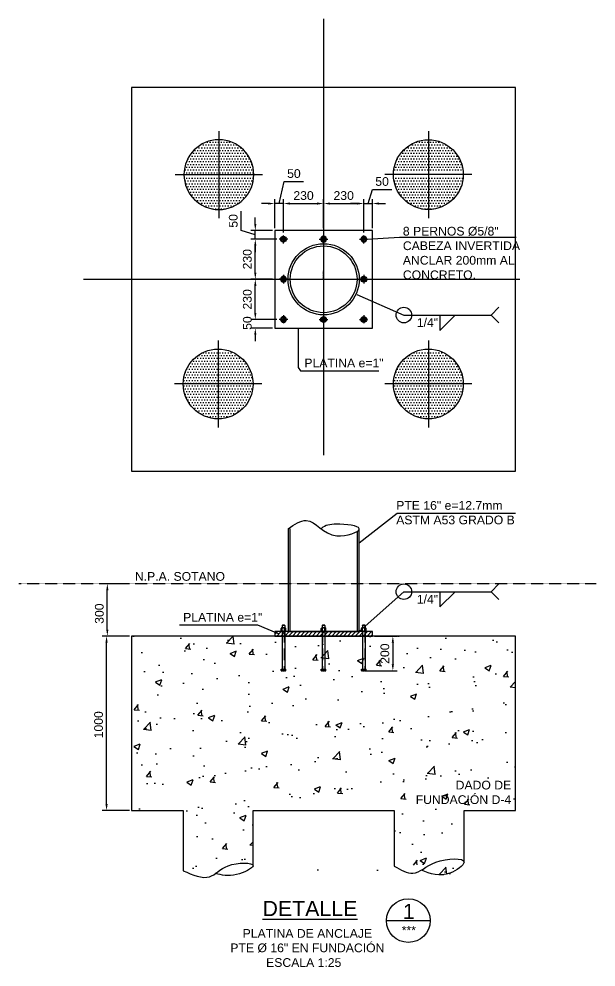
# Model space of a CAD drawing. Header units: millimetres. Extents: x 59135 to 3708801, y -250967 to 196121.
# Drawn here: x 3683242 to 3686548, y 166282 to 171716 of the extents above; entities that cross this region are included whole.
import ezdxf
from ezdxf.enums import TextEntityAlignment as Align

# ---------------------------------------------------------------- set-up
doc = ezdxf.new("R2010")
doc.units = ezdxf.units.MM
doc.header["$LTSCALE"] = 5
doc.header["$PDMODE"] = 3
for name, pattern in [('CENTER', [2, 1.25, -0.25, 0.25, -0.25]), ('DASHDOT', [1, 0.5, -0.25, 0, -0.25]), ('HIDDEN', [0.375, 0.25, -0.125])]:
    doc.linetypes.add(name, pattern=pattern)
doc.layers.get('Defpoints').update_dxf_attribs({"color": 251})
for name, color, linetype in [('EE-5', 7, 'Continuous'), ('EE-ACHURADOS', 9, 'Continuous'), ('EE-CENTROS', 8, 'CENTER'), ('EE-COTAS', 1, 'Continuous'), ('EE-EJES', 8, 'DASHDOT'), ('EE-OCULTAS', 252, 'HIDDEN'), ('EE-PERNO 5-8', 51, 'Continuous'), ('EE-PILOTE', 253, 'Continuous'), ('EE-PLATINA 1', 30, 'Continuous'), ('EE-PMETALICO 16x12.7', 170, 'Continuous'), ('EE-REFUERZO', 210, 'Continuous'), ('EE-TEXTO 1', 4, 'Continuous'), ('EE-TEXTO 2', 2, 'Continuous'), ('RE-DADO', 130, 'Continuous')]:
    doc.layers.add(name, color=color, linetype=linetype)
doc.styles.add('ARIAL EE', font='arial.ttf')
doc.dimstyles.new('EE 1_STANDAR', dxfattribs={"dimtxt": 2, "dimasz": 1.5, "dimexe": 1, "dimexo": 0.5, "dimgap": 0.8, "dimtad": 1, "dimdec": 0, "dimdsep": 46, "dimtxsty": 'ARIAL EE', "dimcen": 0.09, "dimclrd": 256, "dimclre": 256, "dimclrt": 2, "dimadec": 0, "dimazin": 0, "dimtfac": 1, "dimtdec": 0, "dimtofl": 0, "dimtmove": 1, "dimatfit": 2, "dimfxl": 1, "dimtolj": 1, "dimlwd": -1, "dimlwe": -1, "dimarcsym": 1})

# ---------------------------------------------------------------- blocks, each defined once
blk = doc.blocks.new('PLANTA PILOTE')
at = {"layer": 'EE-ACHURADOS'}
h = blk.add_hatch(dxfattribs=at)
h.set_pattern_fill('DOTS', color=256, scale=0.01)
h.set_pattern_definition([(0, (-1851283.702817, -149976.35927), (0.0079375, 0.015875), [0, -0.015875])])
edge = h.paths.add_edge_path()
edge.add_arc((0, 0), 0.2, 0, 360)
at = {"layer": 'EE-CENTROS'}
for points in [[(0, 0.25), (0, -0.25)], [(0.25, 0), (-0.25, 0)]]:
    blk.add_lwpolyline(points, dxfattribs=at)
at = {"layer": 'EE-PILOTE'}
blk.add_circle((0, 0), 0.2, dxfattribs=at)
blk = doc.blocks.new('DADO CON FILOTES')
at = {"layer": 'EE-EJES'}
for p, q in [((0.0023, 1.4923), (0.0023, -1.4344)), ((-1.3738, 0), (1.2863, 0))]:
    blk.add_line(p, q, dxfattribs=at)
at = {"layer": 'RE-DADO'}
blk.add_lwpolyline([(-1.0977, -1.1), (1.1023, -1.1), (1.1023, 1.1), (-1.0977, 1.1)], close=True, dxfattribs=at)
at = {"layer": 'EE-PILOTE', "xscale": -1}
blk.add_blockref('PLANTA PILOTE', (-0.5977, 0.6), dxfattribs=at)
at = {"layer": 'EE-PILOTE'}
for p in [(0.6023, 0.6), (-0.6023, -0.6), (0.6023, -0.6)]:
    blk.add_blockref('PLANTA PILOTE', p, dxfattribs=at)
blk = doc.blocks.new('POSTE METALICO 16')
at = {"layer": 'EE-EJES'}
for q in [(0, 49.3), (57.5, 0)]:
    blk.add_line((0, 0), q, dxfattribs=at)
at = {"layer": 'EE-PMETALICO 16x12.7'}
for radius in [204, 191.3]:
    blk.add_circle((0, 0), radius, dxfattribs=at)
blk = doc.blocks.new('T-5-8')
blk.add_lwpolyline([(-7.8, 13.5), (-15.6, 0), (-7.8, -13.5), (7.8, -13.5), (15.6, 0), (7.8, 13.5)], close=True)
for radius in [16.7, 13.5, 6.44]:
    blk.add_circle((0, 0), radius)
blk.add_arc((0, 0), 7.94, 75, 15)
at = {"layer": 'EE-CENTROS'}
for p, q in [((-25, 0), (25, 0)), ((0, 25), (0, -25))]:
    blk.add_line(p, q, dxfattribs=at)
blk = doc.blocks.new('*U1732')
for p, q in [((-13.5, 222.4), (-13.5, 215.5)), ((-10.3, 225.4), (10.3, 225.4)), ((-6.6, 222.4), (-6.6, 215.5)), ((6.6, 222.4), (6.6, 215.5)), ((13.5, 222.4), (13.5, 215.5)), ((13.5, 215.5), (-13.5, 215.5)), ((-7.9, 0), (-7.9, 215.5)), ((7.9, 0), (7.9, 215.5)), ((-13.5, -6.1), (-13.5, -18.6)), ((-10.3, -21.6), (10.3, -21.6)), ((-7.9, -36), (-7.9, -21.6)), ((-7.9, -36), (7.9, -36)), ((-7.9, -36), (-6.4, -37.5)), ((-6.6, -6.1), (-6.6, -18.6)), ((-6.4, -37.5), (6.4, -37.5)), ((7.9, -36), (6.4, -37.5)), ((6.6, -6.1), (6.6, -18.6)), ((7.9, -36), (7.9, -21.6)), ((13.5, -6.1), (13.5, -18.6))]:
    blk.add_line(p, q)
blk.add_lwpolyline([(-16.7, -1.6), (-16.7, -1.5, -0.414214), (-15.2, 0), (15.2, 0, -0.414214), (16.7, -1.5), (16.7, -1.6, -0.414214), (15.2, -3.1), (-15.2, -3.1, -0.414214)], format="xyb", close=True)
for centre, radius, start, end in [((-10.1, 221.9), 3.47, 7.7682, 172.2318), ((0, 216.6), 8.8, 41.2145, 138.7855), ((10.1, 221.9), 3.47, 7.7682, 172.2318), ((-10.1, -6.6), 3.47, 7.7682, 172.2318), ((-10.1, -18.1), 3.47, 187.7682, 352.2318), ((0, -11.9), 8.8, 41.2145, 138.7855), ((0, -12.8), 8.8, 221.2145, 318.7855), ((10.1, -6.6), 3.47, 7.7682, 172.2318), ((10.1, -18.1), 3.47, 187.7682, 352.2318)]:
    blk.add_arc(centre, radius, start, end)
at = {"layer": 'EE-OCULTAS'}
for p, q in [((-6.4, 0), (-6.4, 215.5)), ((6.4, 0), (6.4, 215.5)), ((-6.4, -37.5), (-6.4, -21.6)), ((6.4, -37.5), (6.4, -21.8))]:
    blk.add_line(p, q, dxfattribs=at)
blk = doc.blocks.new('*D1771')
at = {"layer": 'Defpoints', "color": 0, "transparency": 16777216}
for p in [(3684596, 169994.2), (3684732.3, 169994.2), (3684707.3, 169944.2)]:
    blk.add_point(p, dxfattribs=at)
at = {"layer": 'EE-COTAS', "transparency": 16777216}
for p, q in [((3684596, 170031.7), (3684596, 170069.2)), ((3684719.8, 169994.2), (3684571, 169994.2)), ((3684694.8, 169944.2), (3684571, 169944.2)), ((3684596, 169906.7), (3684596, 169869.2))]:
    blk.add_line(p, q, dxfattribs=at)
for points in [[(3684589.7, 170031.7), (3684602.2, 170031.7), (3684596, 169994.2)], [(3684589.7, 169906.7), (3684602.2, 169906.7), (3684596, 169944.2)]]:
    blk.add_solid(points, dxfattribs=at)
at = {"layer": 'EE-COTAS', "color": 2, "transparency": 16777216, "insert": (3684550.4, 169973.2), "char_height": 50, "attachment_point": 5, "rotation": 90, "style": 'ARIAL EE'}
blk.add_mtext('\\A1;50', dxfattribs=at)
blk = doc.blocks.new('*D1772')
at = {"layer": 'Defpoints', "color": 0, "transparency": 16777216}
for p in [(3684596, 170224.2), (3684707.3, 170224.2), (3684732.3, 169994.2)]:
    blk.add_point(p, dxfattribs=at)
at = {"layer": 'EE-COTAS', "transparency": 16777216}
for p, q in [((3684694.8, 170224.2), (3684571, 170224.2)), ((3684596, 170031.7), (3684596, 170186.7)), ((3684719.8, 169994.2), (3684571, 169994.2))]:
    blk.add_line(p, q, dxfattribs=at)
for points in [[(3684589.7, 170186.7), (3684602.2, 170186.7), (3684596, 170224.2)], [(3684589.7, 170031.7), (3684602.2, 170031.7), (3684596, 169994.2)]]:
    blk.add_solid(points, dxfattribs=at)
at = {"layer": 'EE-COTAS', "color": 2, "transparency": 16777216, "insert": (3684550.4, 170109.2), "char_height": 50, "attachment_point": 5, "rotation": 90, "style": 'ARIAL EE'}
blk.add_mtext('\\A1;230', dxfattribs=at)
blk = doc.blocks.new('*D1773')
at = {"layer": 'Defpoints', "color": 0, "transparency": 16777216}
for p in [(3684596, 170454.2), (3684732.3, 170454.2), (3684707.3, 170224.2)]:
    blk.add_point(p, dxfattribs=at)
at = {"layer": 'EE-COTAS', "transparency": 16777216}
for p, q in [((3684719.8, 170454.2), (3684571, 170454.2)), ((3684596, 170261.7), (3684596, 170416.7)), ((3684694.8, 170224.2), (3684571, 170224.2))]:
    blk.add_line(p, q, dxfattribs=at)
for points in [[(3684589.7, 170416.7), (3684602.2, 170416.7), (3684596, 170454.2)], [(3684589.7, 170261.7), (3684602.2, 170261.7), (3684596, 170224.2)]]:
    blk.add_solid(points, dxfattribs=at)
at = {"layer": 'EE-COTAS', "color": 2, "transparency": 16777216, "insert": (3684550.4, 170339.2), "char_height": 50, "attachment_point": 5, "rotation": 90, "style": 'ARIAL EE'}
blk.add_mtext('\\A1;230', dxfattribs=at)
blk = doc.blocks.new('*D1789')
at = {"layer": 'Defpoints', "color": 0, "transparency": 16777216}
for p in [(3684596, 170504.2), (3684707.3, 170504.2), (3684732.3, 170454.2)]:
    blk.add_point(p, dxfattribs=at)
at = {"layer": 'EE-COTAS', "transparency": 16777216}
for p, q in [((3684515.4, 170503.3), (3684515.4, 170614.8)), ((3684596, 170541.7), (3684596, 170579.2)), ((3684596, 170479.2), (3684515.4, 170503.3)), ((3684694.8, 170504.2), (3684571, 170504.2)), ((3684596, 170454.2), (3684596, 170504.2)), ((3684719.8, 170454.2), (3684571, 170454.2)), ((3684596, 170416.7), (3684596, 170379.2))]:
    blk.add_line(p, q, dxfattribs=at)
for points in [[(3684589.7, 170541.7), (3684602.2, 170541.7), (3684596, 170504.2)], [(3684589.7, 170416.7), (3684602.2, 170416.7), (3684596, 170454.2)]]:
    blk.add_solid(points, dxfattribs=at)
at = {"layer": 'EE-COTAS', "color": 2, "transparency": 16777216, "insert": (3684469.9, 170559), "char_height": 50, "attachment_point": 5, "rotation": 90, "style": 'ARIAL EE'}
blk.add_mtext('\\A1;50', dxfattribs=at)
blk = doc.blocks.new('*D1790')
at = {"layer": 'Defpoints', "color": 0, "transparency": 16777216}
for p in [(3684987.3, 170658.5), (3684757.3, 170479.2), (3684987.3, 170504.2)]:
    blk.add_point(p, dxfattribs=at)
at = {"layer": 'EE-COTAS', "transparency": 16777216}
for p, q in [((3684757.3, 170491.7), (3684757.3, 170683.5)), ((3684794.8, 170658.5), (3684949.8, 170658.5)), ((3684987.3, 170516.7), (3684987.3, 170683.5))]:
    blk.add_line(p, q, dxfattribs=at)
for points in [[(3684794.8, 170664.7), (3684794.8, 170652.2), (3684757.3, 170658.5)], [(3684949.8, 170664.7), (3684949.8, 170652.2), (3684987.3, 170658.5)]]:
    blk.add_solid(points, dxfattribs=at)
at = {"layer": 'EE-COTAS', "color": 2, "transparency": 16777216, "insert": (3684872.3, 170704), "char_height": 50, "attachment_point": 5, "style": 'ARIAL EE'}
blk.add_mtext('\\A1;230', dxfattribs=at)
blk = doc.blocks.new('*D1791')
at = {"layer": 'Defpoints', "color": 0, "transparency": 16777216}
for p in [(3685217.3, 170658.5), (3684987.3, 170504.2), (3685217.3, 170479.2)]:
    blk.add_point(p, dxfattribs=at)
at = {"layer": 'EE-COTAS', "transparency": 16777216}
for p, q in [((3684987.3, 170516.7), (3684987.3, 170683.5)), ((3685024.8, 170658.5), (3685179.8, 170658.5)), ((3685217.3, 170491.7), (3685217.3, 170683.5))]:
    blk.add_line(p, q, dxfattribs=at)
for points in [[(3685024.8, 170664.7), (3685024.8, 170652.2), (3684987.3, 170658.5)], [(3685179.8, 170664.7), (3685179.8, 170652.2), (3685217.3, 170658.5)]]:
    blk.add_solid(points, dxfattribs=at)
at = {"layer": 'EE-COTAS', "color": 2, "transparency": 16777216, "insert": (3685102.3, 170704), "char_height": 50, "attachment_point": 5, "style": 'ARIAL EE'}
blk.add_mtext('\\A1;230', dxfattribs=at)
blk = doc.blocks.new('*D1792')
at = {"layer": 'Defpoints', "color": 0, "transparency": 16777216}
for p in [(3685267.3, 170658.5), (3685217.3, 170479.2), (3685267.3, 170504.2)]:
    blk.add_point(p, dxfattribs=at)
at = {"layer": 'EE-COTAS', "transparency": 16777216}
for p, q in [((3685242.3, 170658.5), (3685266.5, 170739)), ((3685266.5, 170739), (3685378, 170739)), ((3685179.8, 170658.5), (3685142.3, 170658.5)), ((3685217.3, 170491.7), (3685217.3, 170683.5)), ((3685217.3, 170658.5), (3685267.3, 170658.5)), ((3685267.3, 170516.7), (3685267.3, 170683.5)), ((3685304.8, 170658.5), (3685342.3, 170658.5))]:
    blk.add_line(p, q, dxfattribs=at)
for points in [[(3685179.8, 170664.7), (3685179.8, 170652.2), (3685217.3, 170658.5)], [(3685304.8, 170664.7), (3685304.8, 170652.2), (3685267.3, 170658.5)]]:
    blk.add_solid(points, dxfattribs=at)
at = {"layer": 'EE-COTAS', "color": 2, "transparency": 16777216, "insert": (3685322.2, 170784.6), "char_height": 50, "attachment_point": 5, "style": 'ARIAL EE'}
blk.add_mtext('\\A1;50', dxfattribs=at)
blk = doc.blocks.new('*D1793')
at = {"layer": 'Defpoints', "color": 0, "transparency": 16777216}
for p in [(3684707.3, 170658.5), (3684707.3, 170504.2), (3684757.3, 170479.2)]:
    blk.add_point(p, dxfattribs=at)
at = {"layer": 'EE-COTAS', "transparency": 16777216}
for p, q in [((3684732.3, 170658.5), (3684761.5, 170784.6)), ((3684761.5, 170784.6), (3684873, 170784.6)), ((3684669.8, 170658.5), (3684632.3, 170658.5)), ((3684707.3, 170516.7), (3684707.3, 170683.5)), ((3684757.3, 170658.5), (3684707.3, 170658.5)), ((3684757.3, 170491.7), (3684757.3, 170683.5)), ((3684794.8, 170658.5), (3684832.3, 170658.5))]:
    blk.add_line(p, q, dxfattribs=at)
for points in [[(3684669.8, 170664.7), (3684669.8, 170652.2), (3684707.3, 170658.5)], [(3684794.8, 170664.7), (3684794.8, 170652.2), (3684757.3, 170658.5)]]:
    blk.add_solid(points, dxfattribs=at)
at = {"layer": 'EE-COTAS', "color": 2, "transparency": 16777216, "insert": (3684817.2, 170830.1), "char_height": 50, "attachment_point": 5, "style": 'ARIAL EE'}
blk.add_mtext('\\A1;50', dxfattribs=at)
blk = doc.blocks.new('al_rededor')
blk.add_circle((0, 0), 1.78)
blk = doc.blocks.new('AWS-FILL')
for p, q in [((0, 0), (20, 0)), ((8.25, -3.5), (11.75, 0)), ((8.25, 0), (8.25, -3.5))]:
    blk.add_line(p, q)
at = {"layer": 'EE-TEXTO 2', "style": 'ARIAL EE', "flags": 12}
blk.add_attdef('VALOR_SOLDADURA', text='', height=2, dxfattribs=at).set_placement((7.83, -2.73), align=Align.RIGHT)
blk.add_attdef('DE-TANTO-CADA-TANTO', (12.68, -2.68), '', height=2, dxfattribs=at)
blk = doc.blocks.new('OBSERVACION')
for q in [(1.78, 1.78), (1.78, -1.78)]:
    blk.add_line((0, 0), q)
at = {"layer": 'EE-TEXTO 2', "style": 'ARIAL EE', "flags": 4}
blk.add_attdef('OBSERVACION', (2.3, -1.07), '', height=2, dxfattribs=at)
blk = doc.blocks.new('*D1794')
at = {"layer": 'Defpoints', "color": 0, "transparency": 16777216}
for p in [(3683743.7, 168179.1), (3683887.3, 168179.1), (3683887.3, 167179.1)]:
    blk.add_point(p, dxfattribs=at)
at = {"layer": 'EE-COTAS', "transparency": 16777216}
for p, q in [((3683874.8, 168179.1), (3683718.7, 168179.1)), ((3683743.7, 167216.6), (3683743.7, 168141.6)), ((3683874.8, 167179.1), (3683718.7, 167179.1))]:
    blk.add_line(p, q, dxfattribs=at)
for points in [[(3683737.5, 168141.6), (3683750, 168141.6), (3683743.7, 168179.1)], [(3683737.5, 167216.6), (3683750, 167216.6), (3683743.7, 167179.1)]]:
    blk.add_solid(points, dxfattribs=at)
at = {"layer": 'EE-COTAS', "color": 2, "transparency": 16777216, "insert": (3683698.2, 167670.7), "char_height": 50, "attachment_point": 5, "rotation": 90, "style": 'ARIAL EE'}
blk.add_mtext('\\A1;1000', dxfattribs=at)
blk = doc.blocks.new('*D1795')
at = {"layer": 'Defpoints', "color": 0, "transparency": 16777216}
for p in [(3685267.3, 168179.1), (3685215.1, 167979.4), (3685384, 167979.4)]:
    blk.add_point(p, dxfattribs=at)
at = {"layer": 'EE-COTAS', "transparency": 16777216}
for p, q in [((3685279.8, 168179.1), (3685409, 168179.1)), ((3685384, 168141.6), (3685384, 168016.9)), ((3685227.6, 167979.4), (3685409, 167979.4))]:
    blk.add_line(p, q, dxfattribs=at)
for points in [[(3685377.7, 168141.6), (3685390.2, 168141.6), (3685384, 168179.1)], [(3685377.7, 168016.9), (3685390.2, 168016.9), (3685384, 167979.4)]]:
    blk.add_solid(points, dxfattribs=at)
at = {"layer": 'EE-COTAS', "color": 2, "transparency": 16777216, "insert": (3685338.4, 168078.4), "char_height": 50, "attachment_point": 5, "rotation": 90, "style": 'ARIAL EE'}
blk.add_mtext('\\A1;200', dxfattribs=at)
blk = doc.blocks.new('TÍTULO DETALLE')
at = {"layer": 'EE-5'}
blk.add_line((17.55, -1.03), (27.55, -1.03), dxfattribs=at)
blk.add_circle((22.55, -1.03), 5, dxfattribs=at)
at = {"layer": 'EE-TEXTO 1', "style": 'ARIAL EE'}
blk.add_attdef('%%UDETALLE', text='', height=3.5, dxfattribs=at).set_placement((0, 0), align=Align.CENTER)
blk.add_attdef('X', text='', height=3.5, dxfattribs=at).set_placement((22.65, 1.06), align=Align.MIDDLE_CENTER)
at = {"layer": 'EE-TEXTO 2', "style": 'ARIAL EE'}
for tag, p in [('SUBTÍTULO1', (-0.58, -4.97)), ('SUBTÍTULO2', (-0.58, -8.28)), ('SUBTÍTULO3', (-0.56, -11.65)), ('ESCALA', (-1.42, -15.07))]:
    blk.add_attdef(tag, text='', height=2, dxfattribs=at).set_placement(p, align=Align.CENTER)
blk.add_attdef('###', text='', height=2, dxfattribs=at).set_placement((22.67, -3.25), align=Align.MIDDLE_CENTER)
blk = doc.blocks.new('*D1796')
at = {"layer": 'Defpoints', "color": 0, "transparency": 16777216}
for p in [(3683748.2, 168479.1), (3683886.9, 168479.1), (3683874.8, 168179.1)]:
    blk.add_point(p, dxfattribs=at)
at = {"layer": 'EE-COTAS', "transparency": 16777216}
for p, q in [((3683874.4, 168479.1), (3683723.2, 168479.1)), ((3683748.2, 168216.6), (3683748.2, 168441.6)), ((3683862.3, 168179.1), (3683723.2, 168179.1))]:
    blk.add_line(p, q, dxfattribs=at)
for points in [[(3683741.9, 168441.6), (3683754.4, 168441.6), (3683748.2, 168479.1)], [(3683741.9, 168216.6), (3683754.4, 168216.6), (3683748.2, 168179.1)]]:
    blk.add_solid(points, dxfattribs=at)
at = {"layer": 'EE-COTAS', "color": 2, "transparency": 16777216, "insert": (3683702.6, 168307.8), "char_height": 50, "attachment_point": 5, "rotation": 90, "style": 'ARIAL EE'}
blk.add_mtext('\\A1;300', dxfattribs=at)

msp = doc.modelspace()

# ---------------------------------------------------------------- hatches: boundary and pattern name
at = {"layer": 'EE-ACHURADOS'}
h = msp.add_hatch(dxfattribs=at)
h.set_pattern_fill('LINE', color=256, scale=5, angle=45)
h.set_pattern_definition([(45, (1366981.603, -14884.613), (-11.22532015, 11.22532015), [])])
h.paths.add_polyline_path([(3684707.3, 168179.1), (3685267.3, 168179.1), (3685267.3, 168204.5), (3684707.3, 168204.5)])
h = msp.add_hatch(dxfattribs=at)
h.set_pattern_fill('AR-CONC', color=256, scale=2)
h.set_pattern_definition([(50, (1366981.6, -14884.6), (364.369338, -31.87817), [38.1, -419.1]), (355, (1366981.6, -14884.6), (-70.48684, 382.11369), [30.48, -335.28117]), (100.451445, (1367011.97, -14887.27), (293.882494, 350.235504), [32.38002, -356.18049]), (46.1842, (1366981.6, -14783), (542.15808, -84.08466), [57.15, -628.65]), (96.635558, (1367026.8, -14790), (474.80827, 494.85225), [48.57005, -534.27122]), (351.18415, (1366981.6, -14783), (474.80827, 494.85225), [45.71993, -502.91946]), (21, (1367032.4, -14808.4), (303.228783, -204.530396), [38.1, -419.1]), (326, (1367032.4, -14808.4), (123.604057, 368.37593), [30.48, -335.28]), (71.451445, (1367057.67, -14825.46), (426.83284, 163.84554), [32.38002, -356.179875]), (37.5, (1366981.6, -14884.61), (6.1772065, 169.110078), [0, -331.216, 0, -340.36, 0, -336.55]), (7.5, (1366981.6, -14884.61), (133.639325, 200.36115), [0, -194.056, 0, -323.596, 0, -128.27]), (327.5, (1366868.32, -14884.61), (271.18119, -11.457488), [0, -127, 0, -396.24, 0, -525.78]), (317.5, (1366817.52, -14884.61), (296.258363, 50.852982), [0, -165.1, 0, -263.144, 0, -373.38])])
edge = h.paths.add_edge_path()
edge.add_line((3685791.9, 166882.3), (3685791.9, 167179.1))
edge.add_line((3685791.9, 167179.1), (3686087.3, 167179.1))
edge.add_line((3686087.3, 167179.1), (3686087.3, 168179.1))
edge.add_line((3686087.3, 168179.1), (3683887.3, 168179.1))
edge.add_line((3683887.3, 168179.1), (3683887.3, 167179.1))
edge.add_line((3683887.3, 167179.1), (3684182.8, 167179.1))
edge.add_line((3684182.8, 167179.1), (3684182.8, 166834.2))
edge.add_spline(control_points=[(3685391.9, 166859.4), (3685429.5, 166838.9), (3685514.6, 166792.4), (3685606.8, 166903.2), (3685856.4, 166912.9), (3685682.3, 166785.4), (3685599.3, 166817), (3685548, 166836.5)], knot_values=[0, 0, 0, 0, 114.020937, 258.706347, 420.925633, 522.58362, 686.783476, 686.783476, 686.783476, 686.783476], degree=3, periodic=0)
edge.add_spline(control_points=[(3684182.8, 166834.2), (3684237.6, 166810.2), (3684335.9, 166767.2), (3684419.9, 166884.5), (3684650.1, 166881.9), (3684472.6, 166792.8), (3684403.5, 166809.2), (3684366.8, 166817.9)], knot_values=[0, 0, 0, 0, 155.068864, 278.011004, 421.213309, 528.437364, 650.141079, 650.141079, 650.141079, 650.141079], degree=3, periodic=0)
edge.add_line((3684582.8, 166862.6), (3684582.8, 167179.1))
edge.add_line((3684582.8, 167179.1), (3685391.9, 167179.1))
edge.add_line((3685391.9, 167179.1), (3685391.9, 166859.4))

# ---------------------------------------------------------------- linework, layer by layer
at = {"layer": 'EE-OCULTAS'}
msp.add_lwpolyline([(3686548, 168479.1), (3683242, 168479.1)], dxfattribs=at)
at = {"layer": 'EE-PILOTE'}
for points in [[(3685391.9, 166859.4), (3685499, 166820.2), (3685629.7, 166882.3), (3685791.9, 166882.3), (3685711.4, 166820.2), (3685548, 166836.5)], [(3684182.8, 166834.2), (3684333.9, 166799.7), (3684439.6, 166862.6), (3684582.8, 166862.6), (3684488.3, 166811.9), (3684366.8, 166817.9)]]:
    msp.add_spline(points, degree=3, dxfattribs=at)
at = {"layer": 'EE-PLATINA 1'}
for points in [[(3684707.3, 169944.2), (3685267.3, 169944.2), (3685267.3, 170504.2), (3684707.3, 170504.2)], [(3684707.3, 168179.1), (3685267.3, 168179.1), (3685267.3, 168204.5), (3684707.3, 168204.5)]]:
    msp.add_lwpolyline(points, close=True, dxfattribs=at)
at = {"layer": 'EE-PMETALICO 16x12.7'}
for points in [[(3684783.3, 168794.3), (3684783.3, 168794.3), (3684783.3, 168204.5), (3685191.3, 168204.5), (3685191.3, 168793.5)], [(3685178.6, 168778.9), (3685178.6, 168204.5), (3684796, 168204.5), (3684796, 168794.3), (3684796, 168794.3)]]:
    msp.add_lwpolyline(points, dxfattribs=at)
msp.add_spline([(3684783.3, 168794.3), (3684887.7, 168841.4), (3685063.1, 168753.8), (3685191.3, 168794.3), (3685059.9, 168820.7), (3684974.9, 168796.3), (3684972.6, 168794.3)], degree=3, dxfattribs=at)
at = {"layer": 'EE-REFUERZO'}
msp.add_lwpolyline([(3685706.9, 166818.6), (3685712.8, 166816.1)], dxfattribs=at)
at = {"layer": 'RE-DADO'}
for points in [[(3685791.9, 166882.3), (3685791.9, 167179.1), (3686087.3, 167179.1), (3686087.3, 168179.1), (3683887.3, 168179.1), (3683887.3, 167179.1), (3684182.8, 167179.1), (3684182.8, 166834.2)], [(3684582.8, 166862.6), (3684582.8, 167179.1), (3685391.9, 167179.1), (3685391.9, 166859.4)]]:
    msp.add_lwpolyline(points, dxfattribs=at)

# ---------------------------------------------------------------- block references
at = {"layer": 'EE-COTAS', "xscale": 25, "yscale": 25, "zscale": 25}
for name, p in [('al_rededor', (3685447.2, 170019.1)), ('OBSERVACION', (3685947.2, 170019.1)), ('al_rededor', (3685447.2, 168433.4)), ('OBSERVACION', (3685947.2, 168433.4))]:
    msp.add_blockref(name, p, dxfattribs=at)
for p in [(3685447.2, 170019.1), (3685447.2, 168433.4)]:
    msp.add_blockref('AWS-FILL', p, dxfattribs=at).add_auto_attribs({'VALOR_SOLDADURA': '1/4"'})
at = {"layer": 'EE-COTAS'}
ref = msp.add_blockref('TÍTULO DETALLE', (3684908.9, 166573.9), dxfattribs=dict(at, xscale=25, yscale=25, zscale=25))
ref.add_attrib('ESCALA', 'ESCALA 1:25', dxfattribs={"layer": 'EE-TEXTO 2', "height": 50, "style": 'ARIAL EE'}).set_placement((3684873.5, 166282.8), align=Align.CENTER)
ref.add_attrib('SUBTÍTULO2', 'PTE %%C 16" EN FUNDACIÓN', dxfattribs={"layer": 'EE-TEXTO 2', "height": 50, "style": 'ARIAL EE'}).set_placement((3684894.3, 166367), align=Align.CENTER)
ref.add_attrib('SUBTÍTULO1', 'PLATINA DE ANCLAJE', dxfattribs={"layer": 'EE-TEXTO 2', "height": 50, "style": 'ARIAL EE'}).set_placement((3684894.3, 166449.7), align=Align.CENTER)
ref.add_attrib('%%UDETALLE', '%%UDETALLE', dxfattribs={"layer": 'EE-TEXTO 1', "height": 87.5, "style": 'ARIAL EE'}).set_placement((3684908.9, 166573.9), align=Align.CENTER)
ref.add_attrib('###', '***', dxfattribs={"layer": 'EE-TEXTO 2', "height": 50, "style": 'ARIAL EE'}).set_placement((3685475.6, 166492.8), align=Align.MIDDLE_CENTER)
ref.add_attrib('X', '1', dxfattribs={"layer": 'EE-TEXTO 1', "height": 87.5, "style": 'ARIAL EE'}).set_placement((3685475.1, 166600.4), align=Align.MIDDLE_CENTER)
at = {"layer": 'EE-PERNO 5-8', "rotation": 180}
for name, p in [('T-5-8', (3684757.3, 170454.2)), ('*U1732', (3684757.3, 168204.5)), ('*U1732', (3684987.3, 168204.5)), ('*U1732', (3685217.3, 168204.5))]:
    msp.add_blockref(name, p, dxfattribs=at)
at = {"layer": 'EE-PERNO 5-8', "xscale": -1, "rotation": 180}
for p in [(3684987.3, 170454.2), (3685217.3, 170454.2)]:
    msp.add_blockref('T-5-8', p, dxfattribs=at)
at = {"layer": 'EE-PERNO 5-8', "xscale": -1}
for p in [(3684757.3, 170224.2), (3684757.3, 169994.2)]:
    msp.add_blockref('T-5-8', p, dxfattribs=at)
at = {"layer": 'EE-PERNO 5-8'}
for p in [(3685217.3, 170224.2), (3684987.3, 169994.2), (3685217.3, 169994.2)]:
    msp.add_blockref('T-5-8', p, dxfattribs=at)
at = {"layer": 'EE-PMETALICO 16x12.7'}
msp.add_blockref('POSTE METALICO 16', (3684987.3, 170224.2), dxfattribs=at)
at = {"layer": 'RE-DADO', "xscale": 1000, "yscale": 1000, "zscale": 1000}
msp.add_blockref('DADO CON FILOTES', (3684985.1, 170224.2), dxfattribs=at)

# ---------------------------------------------------------------- texts
at = {"layer": 'EE-COTAS', "color": 2, "char_height": 50, "style": 'ARIAL EE'}
for s, insert, width, attachment_point in [('8 PERNOS %%C5/8" CABEZA INVERTIDA ANCLAR 200mm AL CONCRETO. ', (3685441.4, 170224.2), 696.405, 7), ('PLATINA e=1"', (3684877.1, 169719), 470.16, 7), ('PTE 16" e=12.7mm ASTM A53 GRADO B', (3685403.3, 168819.1), 719.775, 7), ('N.P.A. SOTANO', (3683906.2, 168495.4), 719.775, 7), ('PLATINA e=1"', (3684636.3, 168261.2), 474.734, 9), ('DADO DE FUNDACIÓN D-4', (3686062, 167215.9), 587.809, 9)]:
    msp.add_mtext(s, dxfattribs=dict(at, insert=insert, width=width, attachment_point=attachment_point))

# ---------------------------------------------------------------- dimensions: what is measured, and where the dimension line sits
at = {"layer": 'EE-COTAS'}
for base, p1, p2, angle, picture, middle in [((3684707.3, 170658.5), (3684757.3, 170479.2), (3684707.3, 170504.2), 180, '*D1793', (3684781.5, 170784.6)), ((3684596, 169994.2), (3684707.3, 169944.2), (3684732.3, 169994.2), 90, '*D1771', (3684596, 169973.2)), ((3683748.2, 168479.1), (3683874.8, 168179.1), (3683886.9, 168479.1), 90, '*D1796', (3683748.2, 168307.8)), ((3683743.7, 168179.1), (3683887.3, 167179.1), (3683887.3, 168179.1), 90, '*D1794', (3683743.7, 167670.7)), ((3685384, 167979.4), (3685267.3, 168179.1), (3685215.1, 167979.4), 90, '*D1795', (3685384, 168078.4))]:
    dim = msp.add_linear_dim(base=base, p1=p1, p2=p2, angle=angle, dimstyle='EE 1_STANDAR', dxfattribs=at)
    dim.commit()
    dim.dimension.update_dxf_attribs({"geometry": picture, "text_midpoint": middle, "dimtype": 160})
for base, p1, p2, picture, middle in [((3685267.3, 170658.5), (3685217.3, 170479.2), (3685267.3, 170504.2), '*D1792', (3685286.5, 170784.6)), ((3684987.3, 170658.5), (3684757.3, 170479.2), (3684987.3, 170504.2), '*D1790', (3684872.3, 170704)), ((3685217.3, 170658.5), (3684987.3, 170504.2), (3685217.3, 170479.2), '*D1791', (3685102.3, 170704))]:
    dim = msp.add_linear_dim(base=base, p1=p1, p2=p2, dimstyle='EE 1_STANDAR', dxfattribs=at)
    dim.commit()
    dim.dimension.update_dxf_attribs({"geometry": picture, "text_midpoint": middle})
for base, p1, p2, picture, middle in [((3684596, 170504.2), (3684732.3, 170454.2), (3684707.3, 170504.2), '*D1789', (3684469.9, 170523.3)), ((3684596, 170454.2), (3684707.3, 170224.2), (3684732.3, 170454.2), '*D1773', (3684550.4, 170339.2)), ((3684596, 170224.2), (3684732.3, 169994.2), (3684707.3, 170224.2), '*D1772', (3684550.4, 170109.2))]:
    dim = msp.add_linear_dim(base=base, p1=p1, p2=p2, angle=90, dimstyle='EE 1_STANDAR', dxfattribs=at)
    dim.commit()
    dim.dimension.update_dxf_attribs({"geometry": picture, "text_midpoint": middle})

# ---------------------------------------------------------------- leaders
at = {"layer": 'EE-COTAS', "annotation_type": 0, "has_hookline": 1}
for points, hookline_direction, text_width in [([(3685234, 170454.2), (3685421.4, 170465.4)], 0, 668.1), ([(3684842, 169944.2), (3684842, 169718.2), (3684855.6, 169699), (3684857.1, 169699)], 0, 445.2), ([(3685191.3, 168713.3), (3685409, 168882.9), (3685410.5, 168882.9)], 0, 675.5), ([(3684728.9, 168191.8), (3684609.7, 168241.2), (3684608.2, 168241.2)], 1, 445.2)]:
    msp.add_leader(points, dimstyle='EE 1_STANDAR', override={"dimscale": 0, "dimgap": 0.8, "dimtad": 1}, dxfattribs=dict(at, hookline_direction=hookline_direction, text_width=text_width))
at = {"layer": 'EE-COTAS'}
for points in [[(3685176.7, 170136.9), (3685447.2, 170019.1)], [(3685191.3, 168204.5), (3685447.2, 168433.4)]]:
    msp.add_leader(points, dimstyle='EE 1_STANDAR', override={"dimscale": 0, "dimgap": 0.8, "dimtad": 1}, dxfattribs=at)

doc.saveas('drawing.dxf')
